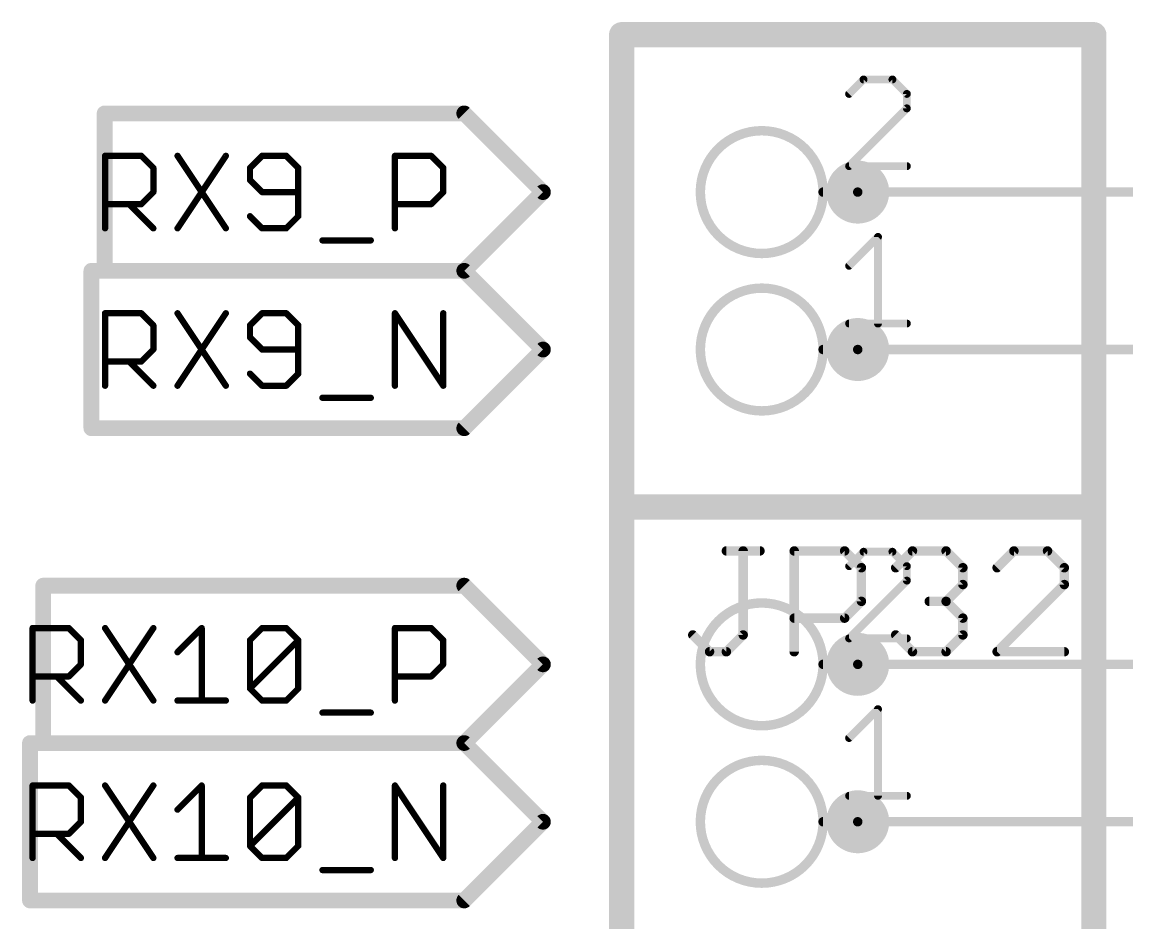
# Model space of a CAD drawing. Extents: x -72 to 265, y -97 to 216.
# Drawn here: x -71.91 to -54.08, y -14.33 to 0.2 of the extents above; entities that cross this region are included whole.
import ezdxf

# ---------------------------------------------------------------- set-up
doc = ezdxf.new("R2010")
doc.units = 0
for name, color, linetype in [('91', 94, 'CONTINUOUS'), ('94', 14, 'CONTINUOUS'), ('95', 251, 'CONTINUOUS')]:
    doc.layers.add(name, color=color, linetype=linetype)

msp = doc.modelspace()

# ---------------------------------------------------------------- linework, layer by layer
at = {"layer": '91'}
for points, const_width in [([(-58.42, -2.794, 1), (-58.42, -2.286, 1), (-58.42, -2.794)], 0.508), ([(-58.42, -2.5019, 1), (-58.42, -2.5781)], 0.0762), ([(-58.42, -5.334, 1), (-58.42, -4.826, 1), (-58.42, -5.334)], 0.508), ([(-58.42, -5.0419, 1), (-58.42, -5.1181)], 0.0762), ([(-58.42, -10.414, 1), (-58.42, -9.906, 1), (-58.42, -10.414)], 0.508), ([(-58.42, -10.1219, 1), (-58.42, -10.1981)], 0.0762), ([(-58.42, -12.954, 1), (-58.42, -12.446, 1), (-58.42, -12.954)], 0.508), ([(-58.42, -12.6619, 1), (-58.42, -12.7381)], 0.0762)]:
    msp.add_lwpolyline(points, format="xyb", dxfattribs=dict(at, const_width=const_width))
at = {"layer": '91', "const_width": 0.1524}
for points in [[(-58.42, -2.54), (-45.72, -2.54)], [(-58.42, -5.08), (-45.72, -5.08)], [(-58.42, -10.16), (-45.72, -10.16)], [(-58.42, -12.7), (-45.72, -12.7)]]:
    msp.add_lwpolyline(points, dxfattribs=at)
at = {"layer": '94'}
for points, const_width in [([(-54.61, 0), (-62.23, 0)], 0.4064), ([(-62.23, 0), (-62.23, -7.62)], 0.4064), ([(-54.61, -7.62), (-54.61, 0)], 0.4064), ([(-58.42, -2.54), (-58.9788, -2.54)], 0.1524), ([(-58.42, -5.08), (-58.9788, -5.08)], 0.1524), ([(-62.23, -7.62), (-54.61, -7.62)], 0.4064), ([(-54.61, -7.62), (-62.23, -7.62)], 0.4064), ([(-62.23, -7.62), (-62.23, -15.24)], 0.4064), ([(-54.61, -15.24), (-54.61, -7.62)], 0.4064), ([(-58.42, -10.16), (-58.9788, -10.16)], 0.1524), ([(-58.42, -12.7), (-58.9788, -12.7)], 0.1524)]:
    msp.add_lwpolyline(points, dxfattribs=dict(at, const_width=const_width))
for points, const_width in [([(-62.23, 0.1016, 1), (-62.23, -0.1016)], 0.2032), ([(-62.1284, 0, 1), (-62.3316, 0)], 0.2032), ([(-54.5084, 0, 1), (-54.7116, 0)], 0.2032), ([(-54.61, -0.1016, 1), (-54.61, 0.1016)], 0.2032), ([(-59.9694, -3.5306, 1), (-59.9694, -1.5494, 1), (-59.9694, -3.5306)], 0.1524), ([(-58.9788, -2.5019, 1), (-58.9788, -2.5781)], 0.0762), ([(-58.42, -2.5781, 1), (-58.42, -2.5019)], 0.0762), ([(-59.9694, -6.0706, 1), (-59.9694, -4.0894, 1), (-59.9694, -6.0706)], 0.1524), ([(-58.9788, -5.0419, 1), (-58.9788, -5.1181)], 0.0762), ([(-58.42, -5.1181, 1), (-58.42, -5.0419)], 0.0762), ([(-62.23, -7.5184, 1), (-62.23, -7.7216)], 0.2032), ([(-62.23, -7.5184, 1), (-62.23, -7.7216)], 0.2032), ([(-62.1284, -7.62, 1), (-62.3316, -7.62)], 0.2032), ([(-54.5084, -7.62, 1), (-54.7116, -7.62)], 0.2032), ([(-54.61, -7.7216, 1), (-54.61, -7.5184)], 0.2032), ([(-54.61, -7.7216, 1), (-54.61, -7.5184)], 0.2032), ([(-62.3316, -7.62, 1), (-62.1284, -7.62)], 0.2032), ([(-54.7116, -7.62, 1), (-54.5084, -7.62)], 0.2032), ([(-59.9694, -11.1506, 1), (-59.9694, -9.1694, 1), (-59.9694, -11.1506)], 0.1524), ([(-58.9788, -10.1219, 1), (-58.9788, -10.1981)], 0.0762), ([(-58.42, -10.1981, 1), (-58.42, -10.1219)], 0.0762), ([(-59.9694, -13.6906, 1), (-59.9694, -11.7094, 1), (-59.9694, -13.6906)], 0.1524), ([(-58.9788, -12.6619, 1), (-58.9788, -12.7381)], 0.0762), ([(-58.42, -12.7381, 1), (-58.42, -12.6619)], 0.0762)]:
    msp.add_lwpolyline(points, format="xyb", dxfattribs=dict(at, const_width=const_width))
at = {"layer": '95'}
for points, const_width in [([(-58.3267, -0.7227), (-58.5597, -0.9557)], 0.127), ([(-57.8606, -0.7227), (-58.3267, -0.7227)], 0.127), ([(-57.6276, -0.9557), (-57.8606, -0.7227)], 0.127), ([(-57.6276, -1.1888), (-57.6276, -0.9557)], 0.127), ([(-64.77, -1.27), (-70.5731, -1.27)], 0.254), ([(-70.5731, -3.81), (-70.5731, -1.27)], 0.254), ([(-63.5, -2.54), (-64.77, -1.27)], 0.254), ([(-58.5597, -2.1209), (-57.6276, -1.1888)], 0.127), ([(-70.5662, -3.1242), (-70.5662, -1.9548)], 0.1016), ([(-70.5662, -1.9548), (-69.9815, -1.9548)], 0.1016), ([(-69.9815, -1.9548), (-69.7866, -2.1497)], 0.1016), ([(-69.3968, -1.9548), (-68.6172, -3.1242)], 0.1016), ([(-68.6172, -1.9548), (-69.3968, -3.1242)], 0.1016), ([(-68.0325, -1.9548), (-68.2274, -2.1497)], 0.1016), ([(-67.6427, -1.9548), (-68.0325, -1.9548)], 0.1016), ([(-67.4478, -2.1497), (-67.6427, -1.9548)], 0.1016), ([(-65.8886, -3.1242), (-65.8886, -1.9548)], 0.1016), ([(-65.8886, -1.9548), (-65.3039, -1.9548)], 0.1016), ([(-65.3039, -1.9548), (-65.109, -2.1497)], 0.1016), ([(-69.7866, -2.1497), (-69.7866, -2.5395)], 0.1016), ([(-68.2274, -2.1497), (-68.2274, -2.3446)], 0.1016), ([(-67.4478, -2.9293), (-67.4478, -2.1497)], 0.1016), ([(-65.109, -2.1497), (-65.109, -2.5395)], 0.1016), ([(-57.6276, -2.1209), (-58.5597, -2.1209)], 0.127), ([(-68.2274, -2.3446), (-68.0325, -2.5395)], 0.1016), ([(-69.7866, -2.5395), (-69.9815, -2.7344)], 0.1016), ([(-68.0325, -2.5395), (-67.4478, -2.5395)], 0.1016), ([(-65.109, -2.5395), (-65.3039, -2.7344)], 0.1016), ([(-63.5, -2.54), (-64.77, -3.81)], 0.254), ([(-69.9815, -2.7344), (-70.5662, -2.7344)], 0.1016), ([(-70.1764, -2.7344), (-69.7866, -3.1242)], 0.1016), ([(-65.3039, -2.7344), (-65.8886, -2.7344)], 0.1016), ([(-68.2274, -2.9293), (-68.0325, -3.1242)], 0.1016), ([(-67.6427, -3.1242), (-67.4478, -2.9293)], 0.1016), ([(-68.0325, -3.1242), (-67.6427, -3.1242)], 0.1016), ([(-58.5597, -3.7288), (-58.0936, -3.2627)], 0.127), ([(-58.0936, -3.2627), (-58.0936, -4.6609)], 0.127), ([(-67.058, -3.3191), (-66.2784, -3.3191)], 0.1016), ([(-64.77, -3.81), (-70.7873, -3.81)], 0.254), ([(-70.7873, -6.35), (-70.7873, -3.81)], 0.254), ([(-64.77, -3.81), (-70.5731, -3.81)], 0.254), ([(-63.5, -5.08), (-64.77, -3.81)], 0.254), ([(-70.5662, -5.6642), (-70.5662, -4.4948)], 0.1016), ([(-70.5662, -4.4948), (-69.9815, -4.4948)], 0.1016), ([(-69.9815, -4.4948), (-69.7866, -4.6897)], 0.1016), ([(-69.3968, -4.4948), (-68.6172, -5.6642)], 0.1016), ([(-68.6172, -4.4948), (-69.3968, -5.6642)], 0.1016), ([(-68.0325, -4.4948), (-68.2274, -4.6897)], 0.1016), ([(-67.6427, -4.4948), (-68.0325, -4.4948)], 0.1016), ([(-67.4478, -4.6897), (-67.6427, -4.4948)], 0.1016), ([(-65.8886, -5.6642), (-65.8886, -4.4948)], 0.1016), ([(-65.8886, -4.4948), (-65.109, -5.6642)], 0.1016), ([(-65.109, -5.6642), (-65.109, -4.4948)], 0.1016), ([(-58.5597, -4.6609), (-57.6276, -4.6609)], 0.127), ([(-69.7866, -4.6897), (-69.7866, -5.0795)], 0.1016), ([(-68.2274, -4.6897), (-68.2274, -4.8846)], 0.1016), ([(-67.4478, -5.4693), (-67.4478, -4.6897)], 0.1016), ([(-68.2274, -4.8846), (-68.0325, -5.0795)], 0.1016), ([(-63.5, -5.08), (-64.77, -6.35)], 0.254), ([(-69.7866, -5.0795), (-69.9815, -5.2744)], 0.1016), ([(-68.0325, -5.0795), (-67.4478, -5.0795)], 0.1016), ([(-69.9815, -5.2744), (-70.5662, -5.2744)], 0.1016), ([(-70.1764, -5.2744), (-69.7866, -5.6642)], 0.1016), ([(-68.2274, -5.4693), (-68.0325, -5.6642)], 0.1016), ([(-67.6427, -5.6642), (-67.4478, -5.4693)], 0.1016), ([(-68.0325, -5.6642), (-67.6427, -5.6642)], 0.1016), ([(-67.058, -5.8591), (-66.2784, -5.8591)], 0.1016), ([(-64.77, -6.35), (-70.7873, -6.35)], 0.254), ([(-60.5401, -8.3298), (-59.9978, -8.3298)], 0.1524), ([(-60.2689, -9.6856), (-60.2689, -8.3298)], 0.1524), ([(-59.4453, -9.9568), (-59.4453, -8.3298)], 0.1524), ([(-59.4453, -8.3298), (-58.6318, -8.3298)], 0.1524), ([(-58.6318, -8.3298), (-58.3606, -8.601)], 0.1524), ([(-58.3267, -8.3427), (-58.5597, -8.5757)], 0.127), ([(-57.8606, -8.3427), (-58.3267, -8.3427)], 0.127), ([(-57.6276, -8.5757), (-57.8606, -8.3427)], 0.127), ([(-57.8081, -8.601), (-57.537, -8.3298)], 0.1524), ([(-57.537, -8.3298), (-56.9946, -8.3298)], 0.1524), ([(-56.9946, -8.3298), (-56.7235, -8.601)], 0.1524), ([(-55.8998, -8.3298), (-56.171, -8.601)], 0.1524), ([(-55.3575, -8.3298), (-55.8998, -8.3298)], 0.1524), ([(-55.0863, -8.601), (-55.3575, -8.3298)], 0.1524), ([(-58.3606, -8.601), (-58.3606, -9.1433)], 0.1524), ([(-57.6276, -8.8088), (-57.6276, -8.5757)], 0.127), ([(-56.7235, -8.601), (-56.7235, -8.8721)], 0.1524), ([(-55.0863, -8.8721), (-55.0863, -8.601)], 0.1524), ([(-64.77, -8.89), (-71.5639, -8.89)], 0.254), ([(-71.5639, -11.43), (-71.5639, -8.89)], 0.254), ([(-63.5, -10.16), (-64.77, -8.89)], 0.254), ([(-58.5597, -9.7409), (-57.6276, -8.8088)], 0.127), ([(-56.7235, -8.8721), (-56.9946, -9.1433)], 0.1524), ([(-56.171, -9.9568), (-55.0863, -8.8721)], 0.1524), ([(-58.3606, -9.1433), (-58.6318, -9.4145)], 0.1524), ([(-56.9946, -9.1433), (-57.2658, -9.1433)], 0.1524), ([(-56.9946, -9.1433), (-56.7235, -9.4145)], 0.1524), ([(-58.6318, -9.4145), (-59.4453, -9.4145)], 0.1524), ([(-56.7235, -9.4145), (-56.7235, -9.6856)], 0.1524), ([(-71.7356, -10.7442), (-71.7356, -9.5748)], 0.1016), ([(-71.7356, -9.5748), (-71.1509, -9.5748)], 0.1016), ([(-71.1509, -9.5748), (-70.956, -9.7697)], 0.1016), ([(-70.5662, -9.5748), (-69.7866, -10.7442)], 0.1016), ([(-69.7866, -9.5748), (-70.5662, -10.7442)], 0.1016), ([(-69.3968, -9.9646), (-69.007, -9.5748)], 0.1016), ([(-69.007, -9.5748), (-69.007, -10.7442)], 0.1016), ([(-68.2274, -9.7697), (-68.0325, -9.5748)], 0.1016), ([(-68.0325, -9.5748), (-67.6427, -9.5748)], 0.1016), ([(-67.6427, -9.5748), (-67.4478, -9.7697)], 0.1016), ([(-65.8886, -10.7442), (-65.8886, -9.5748)], 0.1016), ([(-65.8886, -9.5748), (-65.3039, -9.5748)], 0.1016), ([(-65.3039, -9.5748), (-65.109, -9.7697)], 0.1016), ([(-61.0824, -9.6856), (-60.8113, -9.9568)], 0.1524), ([(-60.5401, -9.9568), (-60.2689, -9.6856)], 0.1524), ([(-57.537, -9.9568), (-57.8081, -9.6856)], 0.1524), ([(-56.7235, -9.6856), (-56.9946, -9.9568)], 0.1524), ([(-70.956, -9.7697), (-70.956, -10.1595)], 0.1016), ([(-68.2274, -10.5493), (-68.2274, -9.7697)], 0.1016), ([(-68.2274, -10.5493), (-67.4478, -9.7697)], 0.1016), ([(-67.4478, -9.7697), (-67.4478, -10.5493)], 0.1016), ([(-65.109, -9.7697), (-65.109, -10.1595)], 0.1016), ([(-57.6276, -9.7409), (-58.5597, -9.7409)], 0.127), ([(-60.8113, -9.9568), (-60.5401, -9.9568)], 0.1524), ([(-56.9946, -9.9568), (-57.537, -9.9568)], 0.1524), ([(-55.0863, -9.9568), (-56.171, -9.9568)], 0.1524), ([(-70.956, -10.1595), (-71.1509, -10.3544)], 0.1016), ([(-65.109, -10.1595), (-65.3039, -10.3544)], 0.1016), ([(-63.5, -10.16), (-64.77, -11.43)], 0.254), ([(-71.1509, -10.3544), (-71.7356, -10.3544)], 0.1016), ([(-71.3458, -10.3544), (-70.956, -10.7442)], 0.1016), ([(-65.3039, -10.3544), (-65.8886, -10.3544)], 0.1016), ([(-68.0325, -10.7442), (-68.2274, -10.5493)], 0.1016), ([(-67.4478, -10.5493), (-67.6427, -10.7442)], 0.1016), ([(-69.3968, -10.7442), (-68.6172, -10.7442)], 0.1016), ([(-67.6427, -10.7442), (-68.0325, -10.7442)], 0.1016), ([(-58.5597, -11.3488), (-58.0936, -10.8827)], 0.127), ([(-58.0936, -10.8827), (-58.0936, -12.2809)], 0.127), ([(-67.058, -10.9391), (-66.2784, -10.9391)], 0.1016), ([(-64.77, -11.43), (-71.7781, -11.43)], 0.254), ([(-71.7781, -13.97), (-71.7781, -11.43)], 0.254), ([(-64.77, -11.43), (-71.5639, -11.43)], 0.254), ([(-63.5, -12.7), (-64.77, -11.43)], 0.254), ([(-71.7356, -13.2842), (-71.7356, -12.1148)], 0.1016), ([(-71.7356, -12.1148), (-71.1509, -12.1148)], 0.1016), ([(-71.1509, -12.1148), (-70.956, -12.3097)], 0.1016), ([(-70.5662, -12.1148), (-69.7866, -13.2842)], 0.1016), ([(-69.7866, -12.1148), (-70.5662, -13.2842)], 0.1016), ([(-69.3968, -12.5046), (-69.007, -12.1148)], 0.1016), ([(-69.007, -12.1148), (-69.007, -13.2842)], 0.1016), ([(-68.2274, -12.3097), (-68.0325, -12.1148)], 0.1016), ([(-68.0325, -12.1148), (-67.6427, -12.1148)], 0.1016), ([(-67.6427, -12.1148), (-67.4478, -12.3097)], 0.1016), ([(-65.8886, -13.2842), (-65.8886, -12.1148)], 0.1016), ([(-65.8886, -12.1148), (-65.109, -13.2842)], 0.1016), ([(-65.109, -13.2842), (-65.109, -12.1148)], 0.1016), ([(-70.956, -12.3097), (-70.956, -12.6995)], 0.1016), ([(-68.2274, -13.0893), (-68.2274, -12.3097)], 0.1016), ([(-68.2274, -13.0893), (-67.4478, -12.3097)], 0.1016), ([(-67.4478, -12.3097), (-67.4478, -13.0893)], 0.1016), ([(-58.5597, -12.2809), (-57.6276, -12.2809)], 0.127), ([(-70.956, -12.6995), (-71.1509, -12.8944)], 0.1016), ([(-63.5, -12.7), (-64.77, -13.97)], 0.254), ([(-71.1509, -12.8944), (-71.7356, -12.8944)], 0.1016), ([(-71.3458, -12.8944), (-70.956, -13.2842)], 0.1016), ([(-68.0325, -13.2842), (-68.2274, -13.0893)], 0.1016), ([(-67.4478, -13.0893), (-67.6427, -13.2842)], 0.1016), ([(-69.3968, -13.2842), (-68.6172, -13.2842)], 0.1016), ([(-67.6427, -13.2842), (-68.0325, -13.2842)], 0.1016), ([(-67.058, -13.4791), (-66.2784, -13.4791)], 0.1016), ([(-64.77, -13.97), (-71.7781, -13.97)], 0.254)]:
    msp.add_lwpolyline(points, dxfattribs=dict(at, const_width=const_width))
for points, const_width in [([(-58.3267, -0.691, 1), (-58.3267, -0.7545)], 0.0635), ([(-58.3042, -0.7452, 1), (-58.3491, -0.7003)], 0.0635), ([(-57.8382, -0.7003, 1), (-57.8831, -0.7452)], 0.0635), ([(-57.8606, -0.7545, 1), (-57.8606, -0.691)], 0.0635), ([(-58.5822, -0.9333, 1), (-58.5372, -0.9782)], 0.0635), ([(-57.5958, -0.9557, 1), (-57.6593, -0.9557)], 0.0635), ([(-57.65, -0.9782, 1), (-57.6051, -0.9333)], 0.0635), ([(-70.5731, -1.2065, 1), (-70.5731, -1.3335)], 0.127), ([(-70.5096, -1.27, 1), (-70.6366, -1.27)], 0.127), ([(-64.7251, -1.2251, 1), (-64.8149, -1.3149)], 0.127), ([(-64.77, -1.3335, 1), (-64.77, -1.2065)], 0.127), ([(-57.6593, -1.1888, 1), (-57.5958, -1.1888)], 0.0635), ([(-57.6051, -1.2112, 1), (-57.65, -1.1663)], 0.0635), ([(-70.5408, -1.9548, 1), (-70.5916, -1.9548)], 0.0508), ([(-70.5662, -1.9294, 1), (-70.5662, -1.9802)], 0.0508), ([(-69.9635, -1.9368, 1), (-69.9995, -1.9728)], 0.0508), ([(-69.9815, -1.9802, 1), (-69.9815, -1.9294)], 0.0508), ([(-69.3757, -1.9407, 1), (-69.4179, -1.9689)], 0.0508), ([(-68.5961, -1.9689, 1), (-68.6383, -1.9407)], 0.0508), ([(-68.0325, -1.9294, 1), (-68.0325, -1.9802)], 0.0508), ([(-68.0145, -1.9728, 1), (-68.0505, -1.9368)], 0.0508), ([(-67.6247, -1.9368, 1), (-67.6607, -1.9728)], 0.0508), ([(-67.6427, -1.9802, 1), (-67.6427, -1.9294)], 0.0508), ([(-65.8632, -1.9548, 1), (-65.914, -1.9548)], 0.0508), ([(-65.8886, -1.9294, 1), (-65.8886, -1.9802)], 0.0508), ([(-65.286, -1.9368, 1), (-65.3219, -1.9728)], 0.0508), ([(-65.3039, -1.9802, 1), (-65.3039, -1.9294)], 0.0508), ([(-69.7612, -2.1497, 1), (-69.812, -2.1497)], 0.0508), ([(-69.8046, -2.1677, 1), (-69.7686, -2.1317)], 0.0508), ([(-68.2454, -2.1317, 1), (-68.2094, -2.1677)], 0.0508), ([(-68.202, -2.1497, 1), (-68.2528, -2.1497)], 0.0508), ([(-67.4224, -2.1497, 1), (-67.4732, -2.1497)], 0.0508), ([(-67.4658, -2.1677, 1), (-67.4298, -2.1317)], 0.0508), ([(-65.0836, -2.1497, 1), (-65.1344, -2.1497)], 0.0508), ([(-65.127, -2.1677, 1), (-65.0911, -2.1317)], 0.0508), ([(-58.5822, -2.0984, 1), (-58.5372, -2.1434)], 0.0635), ([(-58.5597, -2.0892, 1), (-58.5597, -2.1527)], 0.0635), ([(-57.6276, -2.1527, 1), (-57.6276, -2.0892)], 0.0635), ([(-68.2094, -2.3266, 1), (-68.2454, -2.3626)], 0.0508), ([(-69.7686, -2.5575, 1), (-69.8046, -2.5215)], 0.0508), ([(-68.2528, -2.3446, 1), (-68.202, -2.3446)], 0.0508), ([(-68.0325, -2.5141, 1), (-68.0325, -2.5649)], 0.0508), ([(-67.4478, -2.5649, 1), (-67.4478, -2.5141)], 0.0508), ([(-65.0911, -2.5575, 1), (-65.127, -2.5215)], 0.0508), ([(-63.4551, -2.5849, 1), (-63.5449, -2.4951)], 0.127), ([(-63.5449, -2.5849, 1), (-63.4551, -2.4951)], 0.127), ([(-69.812, -2.5395, 1), (-69.7612, -2.5395)], 0.0508), ([(-68.0505, -2.5575, 1), (-68.0145, -2.5215)], 0.0508), ([(-65.1344, -2.5395, 1), (-65.0836, -2.5395)], 0.0508), ([(-70.5662, -2.709, 1), (-70.5662, -2.7598)], 0.0508), ([(-70.1584, -2.7164, 1), (-70.1944, -2.7524)], 0.0508), ([(-69.9995, -2.7164, 1), (-69.9635, -2.7524)], 0.0508), ([(-69.9815, -2.7598, 1), (-69.9815, -2.709)], 0.0508), ([(-65.8886, -2.709, 1), (-65.8886, -2.7598)], 0.0508), ([(-65.3219, -2.7164, 1), (-65.286, -2.7524)], 0.0508), ([(-65.3039, -2.7598, 1), (-65.3039, -2.709)], 0.0508), ([(-68.2094, -2.9113, 1), (-68.2454, -2.9473)], 0.0508), ([(-67.4732, -2.9293, 1), (-67.4224, -2.9293)], 0.0508), ([(-67.4298, -2.9473, 1), (-67.4658, -2.9113)], 0.0508), ([(-70.5916, -3.1242, 1), (-70.5408, -3.1242)], 0.0508), ([(-69.8046, -3.1422, 1), (-69.7686, -3.1062)], 0.0508), ([(-69.4179, -3.1101, 1), (-69.3757, -3.1383)], 0.0508), ([(-68.6383, -3.1383, 1), (-68.5961, -3.1101)], 0.0508), ([(-68.0325, -3.0988, 1), (-68.0325, -3.1496)], 0.0508), ([(-68.0505, -3.1422, 1), (-68.0145, -3.1062)], 0.0508), ([(-67.6607, -3.1062, 1), (-67.6247, -3.1422)], 0.0508), ([(-67.6427, -3.1496, 1), (-67.6427, -3.0988)], 0.0508), ([(-65.914, -3.1242, 1), (-65.8632, -3.1242)], 0.0508), ([(-58.0619, -3.2627, 1), (-58.1254, -3.2627)], 0.0635), ([(-58.0712, -3.2852, 1), (-58.1161, -3.2403)], 0.0635), ([(-67.058, -3.2937, 1), (-67.058, -3.3445)], 0.0508), ([(-66.2784, -3.3445, 1), (-66.2784, -3.2937)], 0.0508), ([(-70.7873, -3.7465, 1), (-70.7873, -3.8735)], 0.127), ([(-70.7238, -3.81, 1), (-70.8508, -3.81)], 0.127), ([(-70.5731, -3.7465, 1), (-70.5731, -3.8735)], 0.127), ([(-64.7251, -3.7651, 1), (-64.8149, -3.8549)], 0.127), ([(-64.8149, -3.7651, 1), (-64.7251, -3.8549)], 0.127), ([(-64.77, -3.8735, 1), (-64.77, -3.7465)], 0.127), ([(-64.77, -3.8735, 1), (-64.77, -3.7465)], 0.127), ([(-58.5822, -3.7063, 1), (-58.5372, -3.7512)], 0.0635), ([(-70.6366, -3.81, 1), (-70.5096, -3.81)], 0.127), ([(-70.5408, -4.4948, 1), (-70.5916, -4.4948)], 0.0508), ([(-70.5662, -4.4694, 1), (-70.5662, -4.5202)], 0.0508), ([(-69.9635, -4.4768, 1), (-69.9995, -4.5128)], 0.0508), ([(-69.9815, -4.5202, 1), (-69.9815, -4.4694)], 0.0508), ([(-69.3757, -4.4807, 1), (-69.4179, -4.5089)], 0.0508), ([(-68.5961, -4.5089, 1), (-68.6383, -4.4807)], 0.0508), ([(-68.0325, -4.4694, 1), (-68.0325, -4.5202)], 0.0508), ([(-68.0145, -4.5128, 1), (-68.0505, -4.4768)], 0.0508), ([(-67.6247, -4.4768, 1), (-67.6607, -4.5128)], 0.0508), ([(-67.6427, -4.5202, 1), (-67.6427, -4.4694)], 0.0508), ([(-65.8632, -4.4948, 1), (-65.914, -4.4948)], 0.0508), ([(-65.8675, -4.4807, 1), (-65.9097, -4.5089)], 0.0508), ([(-65.0836, -4.4948, 1), (-65.1344, -4.4948)], 0.0508), ([(-58.5597, -4.6292, 1), (-58.5597, -4.6926)], 0.0635), ([(-58.1254, -4.6609, 1), (-58.0619, -4.6609)], 0.0635), ([(-57.6276, -4.6926, 1), (-57.6276, -4.6292)], 0.0635), ([(-69.7612, -4.6897, 1), (-69.812, -4.6897)], 0.0508), ([(-69.8046, -4.7077, 1), (-69.7686, -4.6717)], 0.0508), ([(-68.2454, -4.6717, 1), (-68.2094, -4.7077)], 0.0508), ([(-68.202, -4.6897, 1), (-68.2528, -4.6897)], 0.0508), ([(-67.4224, -4.6897, 1), (-67.4732, -4.6897)], 0.0508), ([(-67.4658, -4.7077, 1), (-67.4298, -4.6717)], 0.0508), ([(-68.2094, -4.8666, 1), (-68.2454, -4.9026)], 0.0508), ([(-68.2528, -4.8846, 1), (-68.202, -4.8846)], 0.0508), ([(-63.4551, -5.1249, 1), (-63.5449, -5.0351)], 0.127), ([(-63.5449, -5.1249, 1), (-63.4551, -5.0351)], 0.127), ([(-69.812, -5.0795, 1), (-69.7612, -5.0795)], 0.0508), ([(-69.7686, -5.0975, 1), (-69.8046, -5.0615)], 0.0508), ([(-68.0325, -5.0541, 1), (-68.0325, -5.1049)], 0.0508), ([(-68.0505, -5.0975, 1), (-68.0145, -5.0615)], 0.0508), ([(-67.4478, -5.1049, 1), (-67.4478, -5.0541)], 0.0508), ([(-70.5662, -5.249, 1), (-70.5662, -5.2998)], 0.0508), ([(-70.1584, -5.2564, 1), (-70.1944, -5.2924)], 0.0508), ([(-69.9995, -5.2564, 1), (-69.9635, -5.2924)], 0.0508), ([(-69.9815, -5.2998, 1), (-69.9815, -5.249)], 0.0508), ([(-68.2094, -5.4513, 1), (-68.2454, -5.4873)], 0.0508), ([(-67.4732, -5.4693, 1), (-67.4224, -5.4693)], 0.0508), ([(-67.4298, -5.4873, 1), (-67.4658, -5.4513)], 0.0508), ([(-70.5916, -5.6642, 1), (-70.5408, -5.6642)], 0.0508), ([(-69.8046, -5.6822, 1), (-69.7686, -5.6462)], 0.0508), ([(-69.4179, -5.6501, 1), (-69.3757, -5.6783)], 0.0508), ([(-68.6383, -5.6783, 1), (-68.5961, -5.6501)], 0.0508), ([(-68.0325, -5.6388, 1), (-68.0325, -5.6896)], 0.0508), ([(-68.0505, -5.6822, 1), (-68.0145, -5.6462)], 0.0508), ([(-67.6607, -5.6462, 1), (-67.6247, -5.6822)], 0.0508), ([(-67.6427, -5.6896, 1), (-67.6427, -5.6388)], 0.0508), ([(-65.914, -5.6642, 1), (-65.8632, -5.6642)], 0.0508), ([(-65.1344, -5.6642, 1), (-65.0836, -5.6642)], 0.0508), ([(-65.1301, -5.6783, 1), (-65.0879, -5.6501)], 0.0508), ([(-67.058, -5.8337, 1), (-67.058, -5.8845)], 0.0508), ([(-66.2784, -5.8845, 1), (-66.2784, -5.8337)], 0.0508), ([(-70.7873, -6.2865, 1), (-70.7873, -6.4135)], 0.127), ([(-64.77, -6.4135, 1), (-64.77, -6.2865)], 0.127), ([(-70.8508, -6.35, 1), (-70.7238, -6.35)], 0.127), ([(-64.8149, -6.3051, 1), (-64.7251, -6.3949)], 0.127), ([(-60.5401, -8.2917, 1), (-60.5401, -8.3679)], 0.0762), ([(-60.2308, -8.3298, 1), (-60.307, -8.3298)], 0.0762), ([(-59.9978, -8.3679, 1), (-59.9978, -8.2917)], 0.0762), ([(-59.4072, -8.3298, 1), (-59.4834, -8.3298)], 0.0762), ([(-59.4453, -8.2917, 1), (-59.4453, -8.3679)], 0.0762), ([(-58.6048, -8.3029, 1), (-58.6587, -8.3568)], 0.0762), ([(-58.6318, -8.3679, 1), (-58.6318, -8.2917)], 0.0762), ([(-58.3267, -8.311, 1), (-58.3267, -8.3745)], 0.0635), ([(-58.3042, -8.3652, 1), (-58.3491, -8.3203)], 0.0635), ([(-57.8382, -8.3203, 1), (-57.8831, -8.3652)], 0.0635), ([(-57.8606, -8.3745, 1), (-57.8606, -8.311)], 0.0635), ([(-57.537, -8.2917, 1), (-57.537, -8.3679)], 0.0762), ([(-57.51, -8.3568, 1), (-57.5639, -8.3029)], 0.0762), ([(-56.9677, -8.3029, 1), (-57.0216, -8.3568)], 0.0762), ([(-56.9946, -8.3679, 1), (-56.9946, -8.2917)], 0.0762), ([(-55.8998, -8.2917, 1), (-55.8998, -8.3679)], 0.0762), ([(-55.8729, -8.3568, 1), (-55.9267, -8.3029)], 0.0762), ([(-55.3305, -8.3029, 1), (-55.3844, -8.3568)], 0.0762), ([(-55.3575, -8.3679, 1), (-55.3575, -8.2917)], 0.0762), ([(-58.5822, -8.5533, 1), (-58.5372, -8.5982)], 0.0635), ([(-58.3225, -8.601, 1), (-58.3987, -8.601)], 0.0762), ([(-58.3876, -8.6279, 1), (-58.3337, -8.574)], 0.0762), ([(-57.8351, -8.574, 1), (-57.7812, -8.6279)], 0.0762), ([(-57.5958, -8.5757, 1), (-57.6593, -8.5757)], 0.0635), ([(-57.65, -8.5982, 1), (-57.6051, -8.5533)], 0.0635), ([(-56.6854, -8.601, 1), (-56.7616, -8.601)], 0.0762), ([(-56.7504, -8.6279, 1), (-56.6965, -8.574)], 0.0762), ([(-56.1979, -8.574, 1), (-56.144, -8.6279)], 0.0762), ([(-55.0482, -8.601, 1), (-55.1244, -8.601)], 0.0762), ([(-55.1132, -8.6279, 1), (-55.0594, -8.574)], 0.0762), ([(-71.5639, -8.8265, 1), (-71.5639, -8.9535)], 0.127), ([(-71.5004, -8.89, 1), (-71.6274, -8.89)], 0.127), ([(-64.7251, -8.8451, 1), (-64.8149, -8.9349)], 0.127), ([(-64.77, -8.9535, 1), (-64.77, -8.8265)], 0.127), ([(-57.6593, -8.8088, 1), (-57.5958, -8.8088)], 0.0635), ([(-57.6051, -8.8312, 1), (-57.65, -8.7863)], 0.0635), ([(-56.7616, -8.8721, 1), (-56.6854, -8.8721)], 0.0762), ([(-56.6965, -8.8991, 1), (-56.7504, -8.8452)], 0.0762), ([(-55.1244, -8.8721, 1), (-55.0482, -8.8721)], 0.0762), ([(-55.0594, -8.8991, 1), (-55.1132, -8.8452)], 0.0762), ([(-58.3337, -9.1702, 1), (-58.3876, -9.1164)], 0.0762), ([(-57.2658, -9.1052, 1), (-57.2658, -9.1814)], 0.0762), ([(-56.9677, -9.1164, 1), (-57.0216, -9.1702)], 0.0762), ([(-57.0216, -9.1164, 1), (-56.9677, -9.1702)], 0.0762), ([(-56.9946, -9.1814, 1), (-56.9946, -9.1052)], 0.0762), ([(-58.3987, -9.1433, 1), (-58.3225, -9.1433)], 0.0762), ([(-59.4453, -9.3764, 1), (-59.4453, -9.4526)], 0.0762), ([(-58.6587, -9.3875, 1), (-58.6048, -9.4414)], 0.0762), ([(-58.6318, -9.4526, 1), (-58.6318, -9.3764)], 0.0762), ([(-56.6854, -9.4145, 1), (-56.7616, -9.4145)], 0.0762), ([(-56.7504, -9.4414, 1), (-56.6965, -9.3875)], 0.0762), ([(-71.7102, -9.5748, 1), (-71.761, -9.5748)], 0.0508), ([(-71.7356, -9.5494, 1), (-71.7356, -9.6002)], 0.0508), ([(-71.1329, -9.5568, 1), (-71.1689, -9.5928)], 0.0508), ([(-71.1509, -9.6002, 1), (-71.1509, -9.5494)], 0.0508), ([(-70.5451, -9.5607, 1), (-70.5873, -9.5889)], 0.0508), ([(-69.7655, -9.5889, 1), (-69.8077, -9.5607)], 0.0508), ([(-68.9816, -9.5748, 1), (-69.0324, -9.5748)], 0.0508), ([(-68.989, -9.5928, 1), (-69.025, -9.5568)], 0.0508), ([(-68.0325, -9.5494, 1), (-68.0325, -9.6002)], 0.0508), ([(-68.0145, -9.5928, 1), (-68.0505, -9.5568)], 0.0508), ([(-67.6247, -9.5568, 1), (-67.6607, -9.5928)], 0.0508), ([(-67.6427, -9.6002, 1), (-67.6427, -9.5494)], 0.0508), ([(-65.8632, -9.5748, 1), (-65.914, -9.5748)], 0.0508), ([(-65.8886, -9.5494, 1), (-65.8886, -9.6002)], 0.0508), ([(-65.286, -9.5568, 1), (-65.3219, -9.5928)], 0.0508), ([(-65.3039, -9.6002, 1), (-65.3039, -9.5494)], 0.0508), ([(-61.0555, -9.6587, 1), (-61.1094, -9.7126)], 0.0762), ([(-60.242, -9.7126, 1), (-60.2959, -9.6587)], 0.0762), ([(-57.7812, -9.6587, 1), (-57.8351, -9.7126)], 0.0762), ([(-56.6965, -9.7126, 1), (-56.7504, -9.6587)], 0.0762), ([(-70.9306, -9.7697, 1), (-70.9814, -9.7697)], 0.0508), ([(-70.974, -9.7877, 1), (-70.938, -9.7517)], 0.0508), ([(-68.2454, -9.7517, 1), (-68.2094, -9.7877)], 0.0508), ([(-68.202, -9.7697, 1), (-68.2528, -9.7697)], 0.0508), ([(-67.4224, -9.7697, 1), (-67.4732, -9.7697)], 0.0508), ([(-67.4298, -9.7877, 1), (-67.4658, -9.7517)], 0.0508), ([(-67.4658, -9.7877, 1), (-67.4298, -9.7517)], 0.0508), ([(-65.0836, -9.7697, 1), (-65.1344, -9.7697)], 0.0508), ([(-65.127, -9.7877, 1), (-65.0911, -9.7517)], 0.0508), ([(-60.307, -9.6856, 1), (-60.2308, -9.6856)], 0.0762), ([(-58.5822, -9.7184, 1), (-58.5372, -9.7634)], 0.0635), ([(-58.5597, -9.7091, 1), (-58.5597, -9.7727)], 0.0635), ([(-57.6276, -9.7727, 1), (-57.6276, -9.7091)], 0.0635), ([(-56.7616, -9.6856, 1), (-56.6854, -9.6856)], 0.0762), ([(-69.4148, -9.9466, 1), (-69.3788, -9.9826)], 0.0508), ([(-60.8113, -9.9187, 1), (-60.8113, -9.9949)], 0.0762), ([(-60.8382, -9.9837, 1), (-60.7843, -9.9299)], 0.0762), ([(-60.567, -9.9299, 1), (-60.5132, -9.9837)], 0.0762), ([(-60.5401, -9.9949, 1), (-60.5401, -9.9187)], 0.0762), ([(-59.4834, -9.9568, 1), (-59.4072, -9.9568)], 0.0762), ([(-57.537, -9.9187, 1), (-57.537, -9.9949)], 0.0762), ([(-57.5639, -9.9837, 1), (-57.51, -9.9299)], 0.0762), ([(-57.0216, -9.9299, 1), (-56.9677, -9.9837)], 0.0762), ([(-56.9946, -9.9949, 1), (-56.9946, -9.9187)], 0.0762), ([(-56.171, -9.9187, 1), (-56.171, -9.9949)], 0.0762), ([(-56.1979, -9.9299, 1), (-56.144, -9.9837)], 0.0762), ([(-55.0863, -9.9949, 1), (-55.0863, -9.9187)], 0.0762), ([(-70.9814, -10.1595, 1), (-70.9306, -10.1595)], 0.0508), ([(-70.938, -10.1775, 1), (-70.974, -10.1415)], 0.0508), ([(-65.1344, -10.1595, 1), (-65.0836, -10.1595)], 0.0508), ([(-65.0911, -10.1775, 1), (-65.127, -10.1415)], 0.0508), ([(-63.4551, -10.2049, 1), (-63.5449, -10.1151)], 0.127), ([(-63.5449, -10.2049, 1), (-63.4551, -10.1151)], 0.127), ([(-71.7356, -10.329, 1), (-71.7356, -10.3798)], 0.0508), ([(-71.3278, -10.3364, 1), (-71.3638, -10.3724)], 0.0508), ([(-71.1689, -10.3364, 1), (-71.1329, -10.3724)], 0.0508), ([(-71.1509, -10.3798, 1), (-71.1509, -10.329)], 0.0508), ([(-65.8886, -10.329, 1), (-65.8886, -10.3798)], 0.0508), ([(-65.3219, -10.3364, 1), (-65.286, -10.3724)], 0.0508), ([(-65.3039, -10.3798, 1), (-65.3039, -10.329)], 0.0508), ([(-68.2094, -10.5313, 1), (-68.2454, -10.5673)], 0.0508), ([(-68.2454, -10.5313, 1), (-68.2094, -10.5673)], 0.0508), ([(-67.4298, -10.5673, 1), (-67.4658, -10.5313)], 0.0508), ([(-69.3968, -10.7188, 1), (-69.3968, -10.7696)], 0.0508), ([(-68.6172, -10.7696, 1), (-68.6172, -10.7188)], 0.0508), ([(-68.2528, -10.5493, 1), (-68.202, -10.5493)], 0.0508), ([(-68.0325, -10.7188, 1), (-68.0325, -10.7696)], 0.0508), ([(-67.6427, -10.7696, 1), (-67.6427, -10.7188)], 0.0508), ([(-67.4732, -10.5493, 1), (-67.4224, -10.5493)], 0.0508), ([(-71.761, -10.7442, 1), (-71.7102, -10.7442)], 0.0508), ([(-70.974, -10.7622, 1), (-70.938, -10.7262)], 0.0508), ([(-70.5873, -10.7301, 1), (-70.5451, -10.7583)], 0.0508), ([(-69.8077, -10.7583, 1), (-69.7655, -10.7301)], 0.0508), ([(-69.0324, -10.7442, 1), (-68.9816, -10.7442)], 0.0508), ([(-68.0505, -10.7622, 1), (-68.0145, -10.7262)], 0.0508), ([(-67.6607, -10.7262, 1), (-67.6247, -10.7622)], 0.0508), ([(-65.914, -10.7442, 1), (-65.8632, -10.7442)], 0.0508), ([(-58.0619, -10.8827, 1), (-58.1254, -10.8827)], 0.0635), ([(-58.0712, -10.9052, 1), (-58.1161, -10.8603)], 0.0635), ([(-67.058, -10.9137, 1), (-67.058, -10.9645)], 0.0508), ([(-66.2784, -10.9645, 1), (-66.2784, -10.9137)], 0.0508), ([(-71.7781, -11.3665, 1), (-71.7781, -11.4935)], 0.127), ([(-71.7146, -11.43, 1), (-71.8416, -11.43)], 0.127), ([(-71.5639, -11.3665, 1), (-71.5639, -11.4935)], 0.127), ([(-71.6274, -11.43, 1), (-71.5004, -11.43)], 0.127), ([(-64.7251, -11.3851, 1), (-64.8149, -11.4749)], 0.127), ([(-64.8149, -11.3851, 1), (-64.7251, -11.4749)], 0.127), ([(-64.77, -11.4935, 1), (-64.77, -11.3665)], 0.127), ([(-64.77, -11.4935, 1), (-64.77, -11.3665)], 0.127), ([(-58.5822, -11.3263, 1), (-58.5372, -11.3712)], 0.0635), ([(-71.7102, -12.1148, 1), (-71.761, -12.1148)], 0.0508), ([(-71.7356, -12.0894, 1), (-71.7356, -12.1402)], 0.0508), ([(-71.1329, -12.0968, 1), (-71.1689, -12.1328)], 0.0508), ([(-71.1509, -12.1402, 1), (-71.1509, -12.0894)], 0.0508), ([(-70.5451, -12.1007, 1), (-70.5873, -12.1289)], 0.0508), ([(-69.7655, -12.1289, 1), (-69.8077, -12.1007)], 0.0508), ([(-68.9816, -12.1148, 1), (-69.0324, -12.1148)], 0.0508), ([(-68.989, -12.1328, 1), (-69.025, -12.0968)], 0.0508), ([(-68.0325, -12.0894, 1), (-68.0325, -12.1402)], 0.0508), ([(-68.0145, -12.1328, 1), (-68.0505, -12.0968)], 0.0508), ([(-67.6247, -12.0968, 1), (-67.6607, -12.1328)], 0.0508), ([(-67.6427, -12.1402, 1), (-67.6427, -12.0894)], 0.0508), ([(-65.8632, -12.1148, 1), (-65.914, -12.1148)], 0.0508), ([(-65.8675, -12.1007, 1), (-65.9097, -12.1289)], 0.0508), ([(-65.0836, -12.1148, 1), (-65.1344, -12.1148)], 0.0508), ([(-70.9306, -12.3097, 1), (-70.9814, -12.3097)], 0.0508), ([(-70.974, -12.3277, 1), (-70.938, -12.2917)], 0.0508), ([(-68.2454, -12.2917, 1), (-68.2094, -12.3277)], 0.0508), ([(-68.202, -12.3097, 1), (-68.2528, -12.3097)], 0.0508), ([(-67.4224, -12.3097, 1), (-67.4732, -12.3097)], 0.0508), ([(-67.4298, -12.3277, 1), (-67.4658, -12.2917)], 0.0508), ([(-67.4658, -12.3277, 1), (-67.4298, -12.2917)], 0.0508), ([(-58.5597, -12.2492, 1), (-58.5597, -12.3127)], 0.0635), ([(-58.1254, -12.2809, 1), (-58.0619, -12.2809)], 0.0635), ([(-57.6276, -12.3127, 1), (-57.6276, -12.2492)], 0.0635), ([(-69.4148, -12.4866, 1), (-69.3788, -12.5226)], 0.0508), ([(-70.938, -12.7175, 1), (-70.974, -12.6815)], 0.0508), ([(-63.4551, -12.7449, 1), (-63.5449, -12.6551)], 0.127), ([(-63.5449, -12.7449, 1), (-63.4551, -12.6551)], 0.127), ([(-70.9814, -12.6995, 1), (-70.9306, -12.6995)], 0.0508), ([(-71.7356, -12.869, 1), (-71.7356, -12.9198)], 0.0508), ([(-71.3278, -12.8764, 1), (-71.3638, -12.9124)], 0.0508), ([(-71.1689, -12.8764, 1), (-71.1329, -12.9124)], 0.0508), ([(-71.1509, -12.9198, 1), (-71.1509, -12.869)], 0.0508), ([(-68.2094, -13.0713, 1), (-68.2454, -13.1073)], 0.0508), ([(-68.2454, -13.0713, 1), (-68.2094, -13.1073)], 0.0508), ([(-68.2528, -13.0893, 1), (-68.202, -13.0893)], 0.0508), ([(-67.4732, -13.0893, 1), (-67.4224, -13.0893)], 0.0508), ([(-67.4298, -13.1073, 1), (-67.4658, -13.0713)], 0.0508), ([(-71.761, -13.2842, 1), (-71.7102, -13.2842)], 0.0508), ([(-70.974, -13.3022, 1), (-70.938, -13.2662)], 0.0508), ([(-70.5873, -13.2701, 1), (-70.5451, -13.2983)], 0.0508), ([(-69.8077, -13.2983, 1), (-69.7655, -13.2701)], 0.0508), ([(-69.3968, -13.2588, 1), (-69.3968, -13.3096)], 0.0508), ([(-69.0324, -13.2842, 1), (-68.9816, -13.2842)], 0.0508), ([(-68.6172, -13.3096, 1), (-68.6172, -13.2588)], 0.0508), ([(-68.0325, -13.2588, 1), (-68.0325, -13.3096)], 0.0508), ([(-68.0505, -13.3022, 1), (-68.0145, -13.2662)], 0.0508), ([(-67.6607, -13.2662, 1), (-67.6247, -13.3022)], 0.0508), ([(-67.6427, -13.3096, 1), (-67.6427, -13.2588)], 0.0508), ([(-65.914, -13.2842, 1), (-65.8632, -13.2842)], 0.0508), ([(-65.1344, -13.2842, 1), (-65.0836, -13.2842)], 0.0508), ([(-65.1301, -13.2983, 1), (-65.0879, -13.2701)], 0.0508), ([(-67.058, -13.4537, 1), (-67.058, -13.5045)], 0.0508), ([(-66.2784, -13.5045, 1), (-66.2784, -13.4537)], 0.0508), ([(-71.7781, -13.9065, 1), (-71.7781, -14.0335)], 0.127), ([(-64.8149, -13.9251, 1), (-64.7251, -14.0149)], 0.127), ([(-64.77, -14.0335, 1), (-64.77, -13.9065)], 0.127), ([(-71.8416, -13.97, 1), (-71.7146, -13.97)], 0.127)]:
    msp.add_lwpolyline(points, format="xyb", dxfattribs=dict(at, const_width=const_width))

doc.saveas('drawing.dxf')
